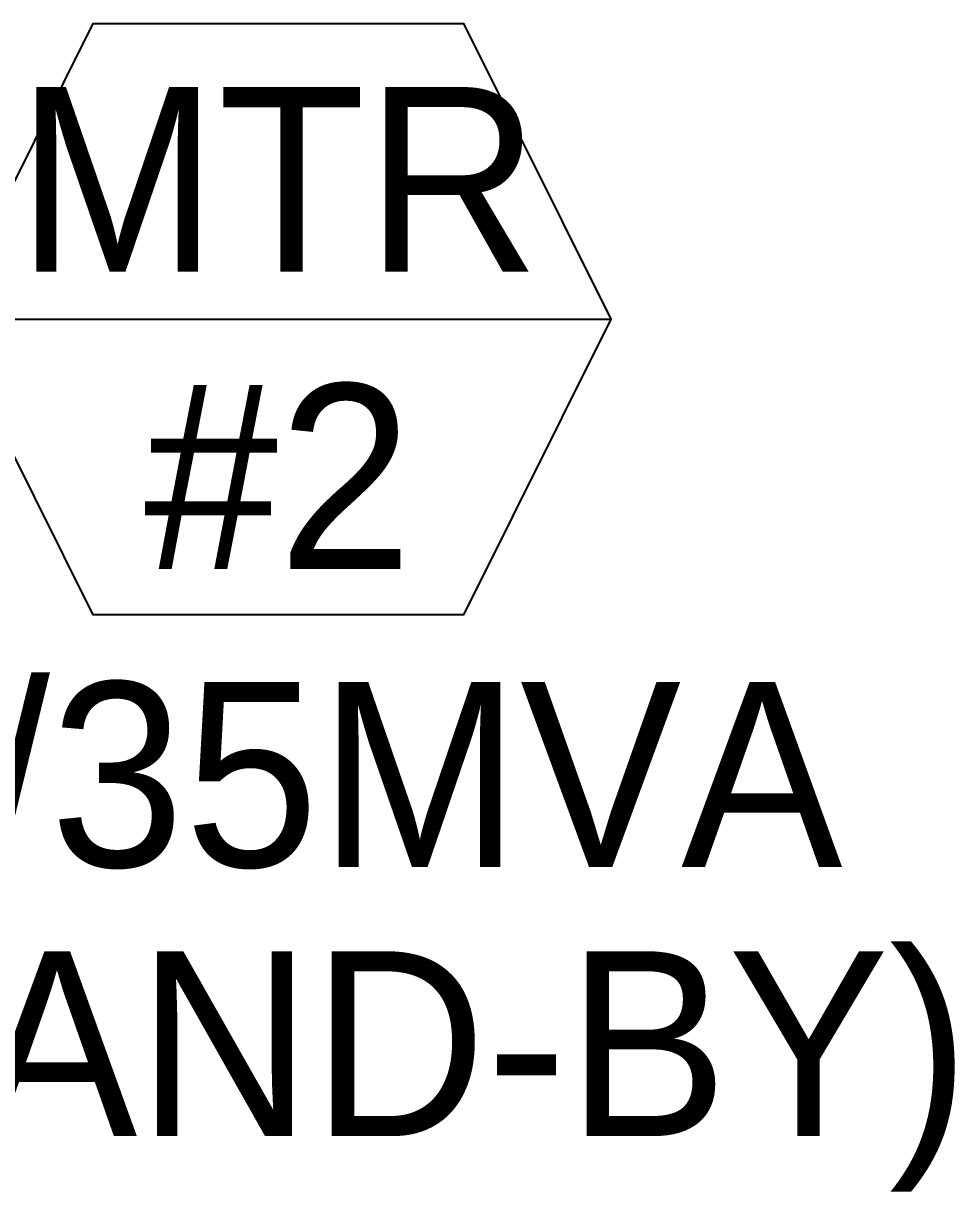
# Model space of a CAD drawing. Header units: millimetres. Extents: x 89978 to 501025, y -351975 to 835730.
# Drawn here: x 150878 to 152139, y -208485 to -206905 of the extents above; entities that cross this region are included whole.
import ezdxf
from ezdxf.enums import TextEntityAlignment as Align

# ---------------------------------------------------------------- set-up
doc = ezdxf.new("R2010")
doc.units = ezdxf.units.MM
doc.header["$LTSCALE"] = 150
doc.layers.add('------00 Switch Gear_Number', color=1, linetype='Continuous')
doc.styles.add('ELEC', font='')
doc.styles.get('ELEC').set_extended_font_data('Dotum')

msp = doc.modelspace()

# ---------------------------------------------------------------- linework, layer by layer
at = {"layer": '------00 Switch Gear_Number', "color": 1, "lineweight": -2}
msp.add_lwpolyline([(150773.3, -207304.6), (151673.3, -207304.6), (151473.8, -207704.6), (150972.9, -207704.6), (150773.3, -207304.6), (150972.9, -206904.6), (151473.8, -206904.6), (151673.3, -207304.6)], dxfattribs=at)
msp.add_lwpolyline([(150773.3, -207304.6), (151673.3, -207304.6), (151473.8, -207704.6), (150972.9, -207704.6), (150773.3, -207304.6), (150972.9, -206904.6), (151473.8, -206904.6), (151673.3, -207304.6)], dxfattribs=at)

# ---------------------------------------------------------------- texts
at = {"layer": '------00 Switch Gear_Number', "color": 2, "lineweight": -2, "style": 'ELEC'}
for s, p in [('MTR', (151223.3, -207115.7)), ('MTR', (151223.3, -207115.7)), ('#2', (151223.3, -207515.7)), ('#2', (151223.3, -207515.7)), ('30/35MVA', (151223.3, -207915.7)), ('30/35MVA', (151223.3, -207915.7)), ('(STAND-BY)', (151223.3, -208315.7)), ('(STAND-BY)', (151223.3, -208315.7))]:
    msp.add_text(s, height=250, dxfattribs=at).set_placement(p, align=Align.MIDDLE)

doc.saveas('drawing.dxf')
